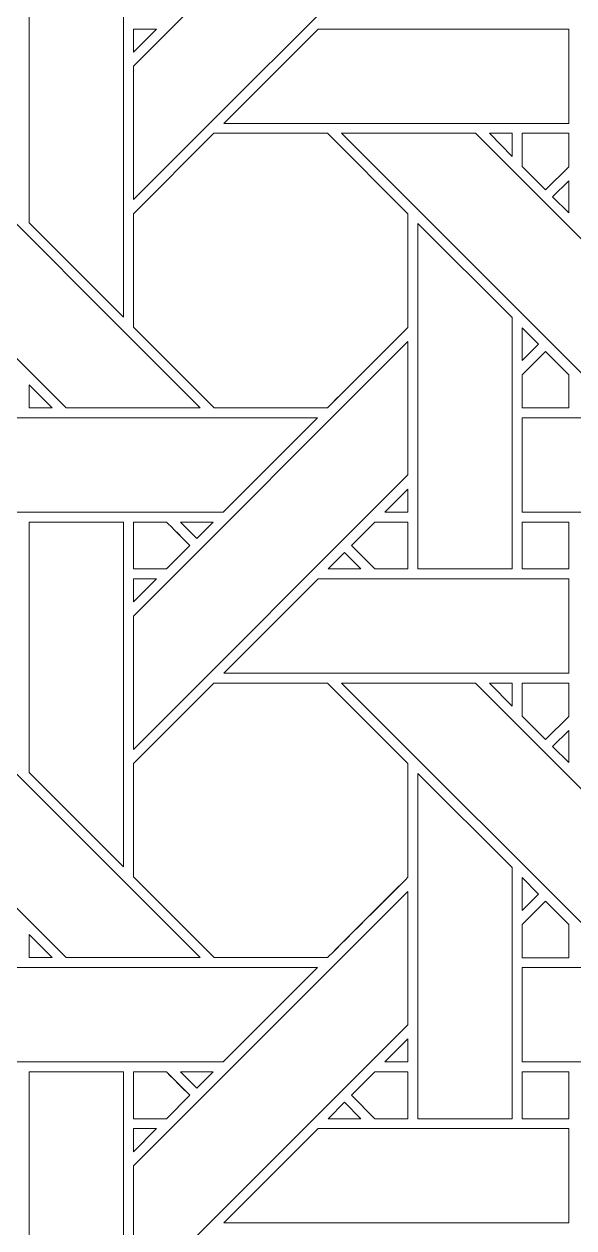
# Model space of a CAD drawing. Header units: inches. Extents: x 4.4 to 20.4, y 1.1 to 17.1.
# Drawn here: x 17.175 to 18.124, y 8.866 to 10.943 of the extents above; entities that cross this region are included whole.
import ezdxf

# ---------------------------------------------------------------- set-up
doc = ezdxf.new("R2010")
doc.units = ezdxf.units.IN
doc.header["$MEASUREMENT"] = 0
doc.layers.add('Design', color=7, linetype='Continuous', lineweight=0)

msp = doc.modelspace()

# ---------------------------------------------------------------- linework, layer by layer
at = {"layer": 'Design'}
for points, knots in [([(4.3829, 17.0948), (4.3829, 17.0948), (4.3829, 1.0948), (4.3829, 1.0948), (4.3829, 1.0948), (20.3829, 1.0948), (20.3829, 1.0948), (20.3829, 1.0948), (20.3829, 17.0948), (20.3829, 17.0948), (20.3829, 17.0948), (4.3829, 17.0948), (4.3829, 17.0948)], [0, 0, 0, 0, 1, 1, 1, 2, 2, 2, 3, 3, 3, 4, 4, 4, 4]), ([(19.3728, 16.2388), (19.3728, 16.2388), (5.2388, 16.2388), (5.2388, 16.2388), (5.2388, 16.2388), (5.2388, 1.9507), (5.2388, 1.9507), (5.2388, 1.9507), (19.5269, 1.9507), (19.5269, 1.9507), (19.5269, 1.9507), (19.5269, 16.2388), (19.5269, 16.2388), (19.5269, 16.2388), (19.3728, 16.2388), (19.3728, 16.2388)], [0, 0, 0, 0, 1, 1, 1, 2, 2, 2, 3, 3, 3, 4, 4, 4, 5, 5, 5, 5]), ([(17.8377, 11.1141), (17.8377, 11.1141), (17.364, 10.6404), (17.364, 10.6404), (17.364, 10.6404), (17.364, 10.8705), (17.364, 10.8705), (17.364, 10.8705), (17.8377, 11.3441), (17.8377, 11.3441), (17.8377, 11.3441), (17.8377, 11.1141), (17.8377, 11.1141)], [0, 0, 0, 0, 1, 1, 1, 2, 2, 2, 3, 3, 3, 4, 4, 4, 4]), ([(17.184, 10.6004), (17.184, 10.6004), (17.184, 11.0326), (17.184, 11.0326), (17.184, 11.0326), (17.3469, 11.0326), (17.3469, 11.0326), (17.3469, 11.0326), (17.3469, 10.4375), (17.3469, 10.4375), (17.3469, 10.4375), (17.184, 10.6004), (17.184, 10.6004)], [0, 0, 0, 0, 1, 1, 1, 2, 2, 2, 3, 3, 3, 4, 4, 4, 4]), ([(17.4039, 10.9347), (17.4039, 10.9347), (17.364, 10.8949), (17.364, 10.8949), (17.364, 10.8949), (17.364, 10.9347), (17.364, 10.9347), (17.364, 10.9347), (17.4039, 10.9347), (17.4039, 10.9347)], [0, 0, 0, 0, 1, 1, 1, 2, 2, 2, 3, 3, 3, 3]), ([(18.1152, 10.9347), (18.1152, 10.9347), (18.1152, 10.7719), (18.1152, 10.7719), (18.1152, 10.7719), (17.5199, 10.7719), (17.5199, 10.7719), (17.5199, 10.7719), (17.6827, 10.9347), (17.6827, 10.9347), (17.6827, 10.9347), (18.1152, 10.9347), (18.1152, 10.9347)], [0, 0, 0, 0, 1, 1, 1, 2, 2, 2, 3, 3, 3, 4, 4, 4, 4]), ([(17.248, 10.2811), (17.248, 10.2811), (16.7745, 10.7548), (16.7745, 10.7548), (16.7745, 10.7548), (17.0054, 10.7548), (17.0054, 10.7548), (17.0054, 10.7548), (17.479, 10.2811), (17.479, 10.2811), (17.479, 10.2811), (17.248, 10.2811), (17.248, 10.2811)], [0, 0, 0, 0, 1, 1, 1, 2, 2, 2, 3, 3, 3, 4, 4, 4, 4]), ([(17.5028, 10.7548), (17.5028, 10.7548), (17.699, 10.7548), (17.699, 10.7548), (17.699, 10.7548), (17.8377, 10.6161), (17.8377, 10.6161), (17.8377, 10.6161), (17.8377, 10.4199), (17.8377, 10.4199), (17.8199, 10.4019), (17.708, 10.2902), (17.699, 10.2812), (17.699, 10.2812), (17.5033, 10.2812), (17.5033, 10.2812), (17.5033, 10.2812), (17.3641, 10.4204), (17.3641, 10.4204), (17.3641, 10.4204), (17.3641, 10.6161), (17.3641, 10.6161), (17.3641, 10.6161), (17.5028, 10.7548), (17.5028, 10.7548)], [0, 0, 0, 0, 1, 1, 1, 2, 2, 2, 3, 3, 3, 4, 4, 4, 5, 5, 5, 6, 6, 6, 7, 7, 7, 8, 8, 8, 8]), ([(17.8377, 10.4199), (17.8201, 10.4021), (17.7082, 10.2903), (17.699, 10.2812), (17.699, 10.2812), (17.5033, 10.2812), (17.5033, 10.2812), (17.5033, 10.2812), (17.3641, 10.4204), (17.3641, 10.4204), (17.3641, 10.4204), (17.3641, 10.6161), (17.3641, 10.6161), (17.3641, 10.6161), (17.5028, 10.7548), (17.5028, 10.7548), (17.5028, 10.7548), (17.699, 10.7548), (17.699, 10.7548), (17.699, 10.7548), (17.8377, 10.6161), (17.8377, 10.6161), (17.8377, 10.6161), (17.8377, 10.4199), (17.8377, 10.4199)], [0, 0, 0, 0, 1, 1, 1, 2, 2, 2, 3, 3, 3, 4, 4, 4, 5, 5, 5, 6, 6, 6, 7, 7, 7, 8, 8, 8, 8]), ([(18.1968, 10.2811), (18.1968, 10.2811), (17.7232, 10.7548), (17.7232, 10.7548), (17.7232, 10.7548), (17.9541, 10.7548), (17.9541, 10.7548), (17.9541, 10.7548), (18.4278, 10.2811), (18.4278, 10.2811), (18.4278, 10.2811), (18.1968, 10.2811), (18.1968, 10.2811)], [0, 0, 0, 0, 1, 1, 1, 2, 2, 2, 3, 3, 3, 4, 4, 4, 4]), ([(18.0177, 10.7548), (18.0177, 10.7548), (18.0177, 10.715), (18.0177, 10.715), (18.0177, 10.715), (17.9783, 10.7548), (17.9783, 10.7548), (17.9783, 10.7548), (18.0177, 10.7548), (18.0177, 10.7548)], [0, 0, 0, 0, 1, 1, 1, 2, 2, 2, 3, 3, 3, 3]), ([(18.1152, 10.7548), (18.1152, 10.7548), (18.1152, 10.6972), (18.1152, 10.6972), (18.1152, 10.6972), (18.0753, 10.6573), (18.0753, 10.6573), (18.0753, 10.6573), (18.0349, 10.6976), (18.0349, 10.6976), (18.0349, 10.6976), (18.0349, 10.7548), (18.0349, 10.7548), (18.0349, 10.7548), (18.1152, 10.7548), (18.1152, 10.7548)], [0, 0, 0, 0, 1, 1, 1, 2, 2, 2, 3, 3, 3, 4, 4, 4, 5, 5, 5, 5]), ([(18.0753, 10.6573), (18.0753, 10.6573), (18.0349, 10.6976), (18.0349, 10.6976), (18.0349, 10.6976), (18.0349, 10.7548), (18.0349, 10.7548), (18.0349, 10.7548), (18.1152, 10.7548), (18.1152, 10.7548), (18.1152, 10.7548), (18.1152, 10.6972), (18.1152, 10.6972), (18.1152, 10.6972), (18.0753, 10.6573), (18.0753, 10.6573)], [0, 0, 0, 0, 1, 1, 1, 2, 2, 2, 3, 3, 3, 4, 4, 4, 5, 5, 5, 5]), ([(18.1152, 10.6729), (18.1152, 10.6729), (18.1152, 10.6178), (18.1152, 10.6178), (18.1152, 10.6178), (18.0874, 10.6452), (18.0874, 10.6452), (18.0874, 10.6452), (18.1152, 10.6729), (18.1152, 10.6729)], [0, 0, 0, 0, 1, 1, 1, 2, 2, 2, 3, 3, 3, 3]), ([(17.8548, 10.0031), (17.8548, 10.0031), (17.8548, 10.599), (17.8548, 10.599), (17.8548, 10.599), (18.0176, 10.4368), (18.0176, 10.4368), (18.0176, 10.4368), (18.0176, 10.0031), (18.0176, 10.0031), (18.0176, 10.0031), (17.8548, 10.0031), (17.8548, 10.0031)], [0, 0, 0, 0, 1, 1, 1, 2, 2, 2, 3, 3, 3, 4, 4, 4, 4]), ([(18.0349, 10.3626), (18.0349, 10.3626), (18.0349, 10.4193), (18.0349, 10.4193), (18.0349, 10.4193), (18.0631, 10.3908), (18.0631, 10.3908), (18.0631, 10.3908), (18.0349, 10.3626), (18.0349, 10.3626)], [0, 0, 0, 0, 1, 1, 1, 2, 2, 2, 3, 3, 3, 3]), ([(17.8377, 10.1654), (17.8377, 10.1654), (17.364, 9.6917), (17.364, 9.6917), (17.364, 9.6917), (17.364, 9.9218), (17.364, 9.9218), (17.364, 9.9218), (17.8377, 10.3954), (17.8377, 10.3954), (17.8377, 10.3954), (17.8377, 10.1654), (17.8377, 10.1654)], [0, 0, 0, 0, 1, 1, 1, 2, 2, 2, 3, 3, 3, 4, 4, 4, 4]), ([(18.0349, 10.2809), (18.0349, 10.2809), (18.0349, 10.3382), (18.0349, 10.3382), (18.0349, 10.3382), (18.0753, 10.3785), (18.0753, 10.3785), (18.0753, 10.3785), (18.1156, 10.3382), (18.1156, 10.3382), (18.1156, 10.3382), (18.1156, 10.2809), (18.1156, 10.2809), (18.1156, 10.2809), (18.0349, 10.2809), (18.0349, 10.2809)], [0, 0, 0, 0, 1, 1, 1, 2, 2, 2, 3, 3, 3, 4, 4, 4, 5, 5, 5, 5]), ([(18.0753, 10.3785), (18.0753, 10.3785), (18.1156, 10.3382), (18.1156, 10.3382), (18.1156, 10.3382), (18.1156, 10.2809), (18.1156, 10.2809), (18.1156, 10.2809), (18.0349, 10.2809), (18.0349, 10.2809), (18.0349, 10.2809), (18.0349, 10.3382), (18.0349, 10.3382), (18.0349, 10.3382), (18.0753, 10.3785), (18.0753, 10.3785)], [0, 0, 0, 0, 1, 1, 1, 2, 2, 2, 3, 3, 3, 4, 4, 4, 5, 5, 5, 5]), ([(17.1841, 10.2811), (17.1841, 10.2811), (17.1841, 10.3209), (17.1841, 10.3209), (17.1841, 10.3209), (17.2238, 10.2811), (17.2238, 10.2811), (17.2238, 10.2811), (17.1841, 10.2811), (17.1841, 10.2811)], [0, 0, 0, 0, 1, 1, 1, 2, 2, 2, 3, 3, 3, 3]), ([(17.5191, 10.1012), (17.5191, 10.1012), (17.0862, 10.1012), (17.0862, 10.1012), (17.0862, 10.1012), (17.0862, 10.2639), (17.0862, 10.2639), (17.0862, 10.2639), (17.6819, 10.2639), (17.6819, 10.2639), (17.6819, 10.2639), (17.5191, 10.1012), (17.5191, 10.1012)], [0, 0, 0, 0, 1, 1, 1, 2, 2, 2, 3, 3, 3, 4, 4, 4, 4]), ([(18.4679, 10.1012), (18.4679, 10.1012), (18.0349, 10.1012), (18.0349, 10.1012), (18.0349, 10.1012), (18.0349, 10.2639), (18.0349, 10.2639), (18.0349, 10.2639), (18.6306, 10.2639), (18.6306, 10.2639), (18.6306, 10.2639), (18.4679, 10.1012), (18.4679, 10.1012)], [0, 0, 0, 0, 1, 1, 1, 2, 2, 2, 3, 3, 3, 4, 4, 4, 4]), ([(17.8377, 10.141), (17.8377, 10.141), (17.8377, 10.1012), (17.8377, 10.1012), (17.8377, 10.1012), (17.7979, 10.1012), (17.7979, 10.1012), (17.7979, 10.1012), (17.8377, 10.141), (17.8377, 10.141)], [0, 0, 0, 0, 1, 1, 1, 2, 2, 2, 3, 3, 3, 3]), ([(17.184, 9.6517), (17.184, 9.6517), (17.184, 10.0839), (17.184, 10.0839), (17.184, 10.0839), (17.3469, 10.0839), (17.3469, 10.0839), (17.3469, 10.0839), (17.3469, 9.4888), (17.3469, 9.4888), (17.3469, 9.4888), (17.184, 9.6517), (17.184, 9.6517)], [0, 0, 0, 0, 1, 1, 1, 2, 2, 2, 3, 3, 3, 4, 4, 4, 4]), ([(17.4211, 10.0839), (17.4263, 10.0788), (17.457, 10.048), (17.4615, 10.0436), (17.4615, 10.0436), (17.421, 10.0032), (17.421, 10.0032), (17.421, 10.0032), (17.3641, 10.0032), (17.3641, 10.0032), (17.3641, 10.0032), (17.3641, 10.0839), (17.3641, 10.0839), (17.3641, 10.0839), (17.4211, 10.0839), (17.4211, 10.0839)], [0, 0, 0, 0, 1, 1, 1, 2, 2, 2, 3, 3, 3, 4, 4, 4, 5, 5, 5, 5]), ([(17.4615, 10.0436), (17.4615, 10.0436), (17.421, 10.0032), (17.421, 10.0032), (17.421, 10.0032), (17.3641, 10.0032), (17.3641, 10.0032), (17.3641, 10.0032), (17.3641, 10.0839), (17.3641, 10.0839), (17.3641, 10.0839), (17.4211, 10.0839), (17.4211, 10.0839), (17.4263, 10.0788), (17.4571, 10.048), (17.4615, 10.0436)], [0, 0, 0, 0, 1, 1, 1, 2, 2, 2, 3, 3, 3, 4, 4, 4, 5, 5, 5, 5]), ([(17.4455, 10.0839), (17.4455, 10.0839), (17.5019, 10.0839), (17.5019, 10.0839), (17.5019, 10.0839), (17.4736, 10.0557), (17.4736, 10.0557), (17.4736, 10.0557), (17.4455, 10.0839), (17.4455, 10.0839)], [0, 0, 0, 0, 1, 1, 1, 2, 2, 2, 3, 3, 3, 3]), ([(17.7806, 10.0031), (17.7806, 10.0031), (17.7403, 10.0435), (17.7403, 10.0435), (17.7403, 10.0435), (17.7807, 10.084), (17.7807, 10.084), (17.7807, 10.084), (17.8377, 10.084), (17.8377, 10.084), (17.8377, 10.084), (17.8377, 10.0031), (17.8377, 10.0031), (17.8377, 10.0031), (17.7806, 10.0031), (17.7806, 10.0031)], [0, 0, 0, 0, 1, 1, 1, 2, 2, 2, 3, 3, 3, 4, 4, 4, 5, 5, 5, 5]), ([(17.8377, 10.0031), (17.8377, 10.0031), (17.7806, 10.0031), (17.7806, 10.0031), (17.7806, 10.0031), (17.7403, 10.0435), (17.7403, 10.0435), (17.7403, 10.0435), (17.7807, 10.084), (17.7807, 10.084), (17.7807, 10.084), (17.8377, 10.084), (17.8377, 10.084), (17.8377, 10.084), (17.8377, 10.0031), (17.8377, 10.0031)], [0, 0, 0, 0, 1, 1, 1, 2, 2, 2, 3, 3, 3, 4, 4, 4, 5, 5, 5, 5]), ([(18.0349, 10.0839), (18.0349, 10.0839), (18.1152, 10.0839), (18.1152, 10.0839), (18.1152, 10.0839), (18.1152, 10.0031), (18.1152, 10.0031), (18.1152, 10.0031), (18.0349, 10.0031), (18.0349, 10.0031), (18.0349, 10.0031), (18.0349, 10.0839), (18.0349, 10.0839)], [0, 0, 0, 0, 1, 1, 1, 2, 2, 2, 3, 3, 3, 4, 4, 4, 4]), ([(18.0349, 10.0031), (18.0349, 10.0031), (18.0349, 10.0839), (18.0349, 10.0839), (18.0349, 10.0839), (18.1152, 10.0839), (18.1152, 10.0839), (18.1152, 10.0839), (18.1152, 10.0031), (18.1152, 10.0031), (18.1152, 10.0031), (18.0349, 10.0031), (18.0349, 10.0031)], [0, 0, 0, 0, 1, 1, 1, 2, 2, 2, 3, 3, 3, 4, 4, 4, 4]), ([(17.7281, 10.0314), (17.7281, 10.0314), (17.7564, 10.0031), (17.7564, 10.0031), (17.7564, 10.0031), (17.6999, 10.0031), (17.6999, 10.0031), (17.6999, 10.0031), (17.7281, 10.0314), (17.7281, 10.0314)], [0, 0, 0, 0, 1, 1, 1, 2, 2, 2, 3, 3, 3, 3]), ([(17.4039, 9.986), (17.4039, 9.986), (17.364, 9.9462), (17.364, 9.9462), (17.364, 9.9462), (17.364, 9.986), (17.364, 9.986), (17.364, 9.986), (17.4039, 9.986), (17.4039, 9.986)], [0, 0, 0, 0, 1, 1, 1, 2, 2, 2, 3, 3, 3, 3]), ([(18.1152, 9.986), (18.1152, 9.986), (18.1152, 9.8232), (18.1152, 9.8232), (18.1152, 9.8232), (17.5199, 9.8232), (17.5199, 9.8232), (17.5199, 9.8232), (17.6827, 9.986), (17.6827, 9.986), (17.6827, 9.986), (18.1152, 9.986), (18.1152, 9.986)], [0, 0, 0, 0, 1, 1, 1, 2, 2, 2, 3, 3, 3, 4, 4, 4, 4]), ([(17.248, 9.3324), (17.248, 9.3324), (16.7745, 9.8061), (16.7745, 9.8061), (16.7745, 9.8061), (17.0054, 9.8061), (17.0054, 9.8061), (17.0054, 9.8061), (17.479, 9.3324), (17.479, 9.3324), (17.479, 9.3324), (17.248, 9.3324), (17.248, 9.3324)], [0, 0, 0, 0, 1, 1, 1, 2, 2, 2, 3, 3, 3, 4, 4, 4, 4]), ([(17.5028, 9.8061), (17.5028, 9.8061), (17.699, 9.8061), (17.699, 9.8061), (17.699, 9.8061), (17.8377, 9.6673), (17.8377, 9.6673), (17.8377, 9.6673), (17.8377, 9.4711), (17.8377, 9.4711), (17.8199, 9.4532), (17.708, 9.3414), (17.699, 9.3324), (17.699, 9.3324), (17.5033, 9.3324), (17.5033, 9.3324), (17.5033, 9.3324), (17.3641, 9.4717), (17.3641, 9.4717), (17.3641, 9.4717), (17.3641, 9.6673), (17.3641, 9.6673), (17.3641, 9.6673), (17.5028, 9.8061), (17.5028, 9.8061)], [0, 0, 0, 0, 1, 1, 1, 2, 2, 2, 3, 3, 3, 4, 4, 4, 5, 5, 5, 6, 6, 6, 7, 7, 7, 8, 8, 8, 8]), ([(17.8377, 9.4711), (17.8203, 9.4535), (17.7083, 9.3417), (17.699, 9.3324), (17.699, 9.3324), (17.5033, 9.3324), (17.5033, 9.3324), (17.5033, 9.3324), (17.3641, 9.4717), (17.3641, 9.4717), (17.3641, 9.4717), (17.3641, 9.6673), (17.3641, 9.6673), (17.3641, 9.6673), (17.5028, 9.8061), (17.5028, 9.8061), (17.5028, 9.8061), (17.699, 9.8061), (17.699, 9.8061), (17.699, 9.8061), (17.8377, 9.6673), (17.8377, 9.6673), (17.8377, 9.6673), (17.8377, 9.4711), (17.8377, 9.4711)], [0, 0, 0, 0, 1, 1, 1, 2, 2, 2, 3, 3, 3, 4, 4, 4, 5, 5, 5, 6, 6, 6, 7, 7, 7, 8, 8, 8, 8]), ([(18.1968, 9.3324), (18.1968, 9.3324), (17.7232, 9.8061), (17.7232, 9.8061), (17.7232, 9.8061), (17.9541, 9.8061), (17.9541, 9.8061), (17.9541, 9.8061), (18.4278, 9.3324), (18.4278, 9.3324), (18.4278, 9.3324), (18.1968, 9.3324), (18.1968, 9.3324)], [0, 0, 0, 0, 1, 1, 1, 2, 2, 2, 3, 3, 3, 4, 4, 4, 4]), ([(18.0177, 9.8061), (18.0177, 9.8061), (18.0177, 9.7662), (18.0177, 9.7662), (18.0177, 9.7662), (17.9783, 9.8061), (17.9783, 9.8061), (17.9783, 9.8061), (18.0177, 9.8061), (18.0177, 9.8061)], [0, 0, 0, 0, 1, 1, 1, 2, 2, 2, 3, 3, 3, 3]), ([(18.1152, 9.8061), (18.1152, 9.8061), (18.1152, 9.7485), (18.1152, 9.7485), (18.1152, 9.7485), (18.0753, 9.7085), (18.0753, 9.7085), (18.0753, 9.7085), (18.0349, 9.7489), (18.0349, 9.7489), (18.0349, 9.7489), (18.0349, 9.8061), (18.0349, 9.8061), (18.0349, 9.8061), (18.1152, 9.8061), (18.1152, 9.8061)], [0, 0, 0, 0, 1, 1, 1, 2, 2, 2, 3, 3, 3, 4, 4, 4, 5, 5, 5, 5]), ([(18.0753, 9.7085), (18.0753, 9.7085), (18.0349, 9.7489), (18.0349, 9.7489), (18.0349, 9.7489), (18.0349, 9.8061), (18.0349, 9.8061), (18.0349, 9.8061), (18.1152, 9.8061), (18.1152, 9.8061), (18.1152, 9.8061), (18.1152, 9.7485), (18.1152, 9.7485), (18.1152, 9.7485), (18.0753, 9.7085), (18.0753, 9.7085)], [0, 0, 0, 0, 1, 1, 1, 2, 2, 2, 3, 3, 3, 4, 4, 4, 5, 5, 5, 5]), ([(18.1152, 9.7242), (18.1152, 9.7242), (18.1152, 9.6691), (18.1152, 9.6691), (18.1152, 9.6691), (18.0874, 9.6964), (18.0874, 9.6964), (18.0874, 9.6964), (18.1152, 9.7242), (18.1152, 9.7242)], [0, 0, 0, 0, 1, 1, 1, 2, 2, 2, 3, 3, 3, 3]), ([(17.8548, 9.0544), (17.8548, 9.0544), (17.8548, 9.6503), (17.8548, 9.6503), (17.8548, 9.6503), (18.0176, 9.4881), (18.0176, 9.4881), (18.0176, 9.4881), (18.0176, 9.0544), (18.0176, 9.0544), (18.0176, 9.0544), (17.8548, 9.0544), (17.8548, 9.0544)], [0, 0, 0, 0, 1, 1, 1, 2, 2, 2, 3, 3, 3, 4, 4, 4, 4]), ([(18.0349, 9.4138), (18.0349, 9.4138), (18.0349, 9.4706), (18.0349, 9.4706), (18.0349, 9.4706), (18.0631, 9.442), (18.0631, 9.442), (18.0631, 9.442), (18.0349, 9.4138), (18.0349, 9.4138)], [0, 0, 0, 0, 1, 1, 1, 2, 2, 2, 3, 3, 3, 3]), ([(17.8377, 9.2166), (17.8377, 9.2166), (17.364, 8.743), (17.364, 8.743), (17.364, 8.743), (17.364, 8.9731), (17.364, 8.9731), (17.364, 8.9731), (17.8377, 9.4467), (17.8377, 9.4467), (17.8377, 9.4467), (17.8377, 9.2166), (17.8377, 9.2166)], [0, 0, 0, 0, 1, 1, 1, 2, 2, 2, 3, 3, 3, 4, 4, 4, 4]), ([(18.0349, 9.3322), (18.0349, 9.3322), (18.0349, 9.3895), (18.0349, 9.3895), (18.0349, 9.3895), (18.0753, 9.4298), (18.0753, 9.4298), (18.0753, 9.4298), (18.1156, 9.3895), (18.1156, 9.3895), (18.1156, 9.3895), (18.1156, 9.3322), (18.1156, 9.3322), (18.1156, 9.3322), (18.0349, 9.3322), (18.0349, 9.3322)], [0, 0, 0, 0, 1, 1, 1, 2, 2, 2, 3, 3, 3, 4, 4, 4, 5, 5, 5, 5]), ([(18.0753, 9.4298), (18.0753, 9.4298), (18.1156, 9.3895), (18.1156, 9.3895), (18.1156, 9.3895), (18.1156, 9.3322), (18.1156, 9.3322), (18.1156, 9.3322), (18.0349, 9.3322), (18.0349, 9.3322), (18.0349, 9.3322), (18.0349, 9.3895), (18.0349, 9.3895), (18.0349, 9.3895), (18.0753, 9.4298), (18.0753, 9.4298)], [0, 0, 0, 0, 1, 1, 1, 2, 2, 2, 3, 3, 3, 4, 4, 4, 5, 5, 5, 5]), ([(17.1841, 9.3324), (17.1841, 9.3324), (17.1841, 9.3722), (17.1841, 9.3722), (17.1841, 9.3722), (17.2238, 9.3324), (17.2238, 9.3324), (17.2238, 9.3324), (17.1841, 9.3324), (17.1841, 9.3324)], [0, 0, 0, 0, 1, 1, 1, 2, 2, 2, 3, 3, 3, 3]), ([(17.5191, 9.1525), (17.5191, 9.1525), (17.0862, 9.1525), (17.0862, 9.1525), (17.0862, 9.1525), (17.0862, 9.3152), (17.0862, 9.3152), (17.0862, 9.3152), (17.6819, 9.3152), (17.6819, 9.3152), (17.6819, 9.3152), (17.5191, 9.1525), (17.5191, 9.1525)], [0, 0, 0, 0, 1, 1, 1, 2, 2, 2, 3, 3, 3, 4, 4, 4, 4]), ([(18.4679, 9.1525), (18.4679, 9.1525), (18.0349, 9.1525), (18.0349, 9.1525), (18.0349, 9.1525), (18.0349, 9.3152), (18.0349, 9.3152), (18.0349, 9.3152), (18.6306, 9.3152), (18.6306, 9.3152), (18.6306, 9.3152), (18.4679, 9.1525), (18.4679, 9.1525)], [0, 0, 0, 0, 1, 1, 1, 2, 2, 2, 3, 3, 3, 4, 4, 4, 4]), ([(17.8377, 9.1923), (17.8377, 9.1923), (17.8377, 9.1525), (17.8377, 9.1525), (17.8377, 9.1525), (17.7979, 9.1525), (17.7979, 9.1525), (17.7979, 9.1525), (17.8377, 9.1923), (17.8377, 9.1923)], [0, 0, 0, 0, 1, 1, 1, 2, 2, 2, 3, 3, 3, 3]), ([(17.184, 8.703), (17.184, 8.703), (17.184, 9.1352), (17.184, 9.1352), (17.184, 9.1352), (17.3469, 9.1352), (17.3469, 9.1352), (17.3469, 9.1352), (17.3469, 8.5401), (17.3469, 8.5401), (17.3469, 8.5401), (17.184, 8.703), (17.184, 8.703)], [0, 0, 0, 0, 1, 1, 1, 2, 2, 2, 3, 3, 3, 4, 4, 4, 4]), ([(17.4211, 9.1352), (17.4263, 9.1301), (17.457, 9.0993), (17.4615, 9.0948), (17.4615, 9.0948), (17.421, 9.0544), (17.421, 9.0544), (17.421, 9.0544), (17.3641, 9.0544), (17.3641, 9.0544), (17.3641, 9.0544), (17.3641, 9.1352), (17.3641, 9.1352), (17.3641, 9.1352), (17.4211, 9.1352), (17.4211, 9.1352)], [0, 0, 0, 0, 1, 1, 1, 2, 2, 2, 3, 3, 3, 4, 4, 4, 5, 5, 5, 5]), ([(17.446, 9.1102), (17.446, 9.1102), (17.4615, 9.0948), (17.4615, 9.0948), (17.4615, 9.0948), (17.421, 9.0544), (17.421, 9.0544), (17.421, 9.0544), (17.3641, 9.0544), (17.3641, 9.0544), (17.3641, 9.0544), (17.3641, 9.1352), (17.3641, 9.1352), (17.3641, 9.1352), (17.4211, 9.1352), (17.4211, 9.1352), (17.4266, 9.1298), (17.4366, 9.1197), (17.446, 9.1102)], [0, 0, 0, 0, 1, 1, 1, 2, 2, 2, 3, 3, 3, 4, 4, 4, 5, 5, 5, 6, 6, 6, 6]), ([(17.4455, 9.1352), (17.4455, 9.1352), (17.5019, 9.1352), (17.5019, 9.1352), (17.5019, 9.1352), (17.4736, 9.107), (17.4736, 9.107), (17.4736, 9.107), (17.4455, 9.1352), (17.4455, 9.1352)], [0, 0, 0, 0, 1, 1, 1, 2, 2, 2, 3, 3, 3, 3]), ([(17.7806, 9.0544), (17.7806, 9.0544), (17.7403, 9.0948), (17.7403, 9.0948), (17.7403, 9.0948), (17.7807, 9.1352), (17.7807, 9.1352), (17.7807, 9.1352), (17.8377, 9.1352), (17.8377, 9.1352), (17.8377, 9.1352), (17.8377, 9.0544), (17.8377, 9.0544), (17.8377, 9.0544), (17.7806, 9.0544), (17.7806, 9.0544)], [0, 0, 0, 0, 1, 1, 1, 2, 2, 2, 3, 3, 3, 4, 4, 4, 5, 5, 5, 5]), ([(17.8377, 9.0544), (17.8377, 9.0544), (17.7806, 9.0544), (17.7806, 9.0544), (17.7806, 9.0544), (17.7403, 9.0948), (17.7403, 9.0948), (17.7403, 9.0948), (17.7807, 9.1352), (17.7807, 9.1352), (17.7807, 9.1352), (17.8377, 9.1352), (17.8377, 9.1352), (17.8377, 9.1352), (17.8377, 9.0544), (17.8377, 9.0544)], [0, 0, 0, 0, 1, 1, 1, 2, 2, 2, 3, 3, 3, 4, 4, 4, 5, 5, 5, 5]), ([(18.0349, 9.1352), (18.0349, 9.1352), (18.1152, 9.1352), (18.1152, 9.1352), (18.1152, 9.1352), (18.1152, 9.0544), (18.1152, 9.0544), (18.1152, 9.0544), (18.0349, 9.0544), (18.0349, 9.0544), (18.0349, 9.0544), (18.0349, 9.1352), (18.0349, 9.1352)], [0, 0, 0, 0, 1, 1, 1, 2, 2, 2, 3, 3, 3, 4, 4, 4, 4]), ([(18.0349, 9.0544), (18.0349, 9.0544), (18.0349, 9.1352), (18.0349, 9.1352), (18.0349, 9.1352), (18.1152, 9.1352), (18.1152, 9.1352), (18.1152, 9.1352), (18.1152, 9.0544), (18.1152, 9.0544), (18.1152, 9.0544), (18.0349, 9.0544), (18.0349, 9.0544)], [0, 0, 0, 0, 1, 1, 1, 2, 2, 2, 3, 3, 3, 4, 4, 4, 4]), ([(17.7281, 9.0827), (17.7281, 9.0827), (17.7564, 9.0544), (17.7564, 9.0544), (17.7564, 9.0544), (17.6999, 9.0544), (17.6999, 9.0544), (17.6999, 9.0544), (17.7281, 9.0827), (17.7281, 9.0827)], [0, 0, 0, 0, 1, 1, 1, 2, 2, 2, 3, 3, 3, 3]), ([(17.4039, 9.0373), (17.4039, 9.0373), (17.364, 8.9974), (17.364, 8.9974), (17.364, 8.9974), (17.364, 9.0373), (17.364, 9.0373), (17.364, 9.0373), (17.4039, 9.0373), (17.4039, 9.0373)], [0, 0, 0, 0, 1, 1, 1, 2, 2, 2, 3, 3, 3, 3]), ([(18.1152, 9.0373), (18.1152, 9.0373), (18.1152, 8.8745), (18.1152, 8.8745), (18.1152, 8.8745), (17.5199, 8.8745), (17.5199, 8.8745), (17.5199, 8.8745), (17.6827, 9.0373), (17.6827, 9.0373), (17.6827, 9.0373), (18.1152, 9.0373), (18.1152, 9.0373)], [0, 0, 0, 0, 1, 1, 1, 2, 2, 2, 3, 3, 3, 4, 4, 4, 4])]:
    msp.add_open_spline(points, degree=3, knots=knots, dxfattribs=at)

doc.saveas('drawing.dxf')
